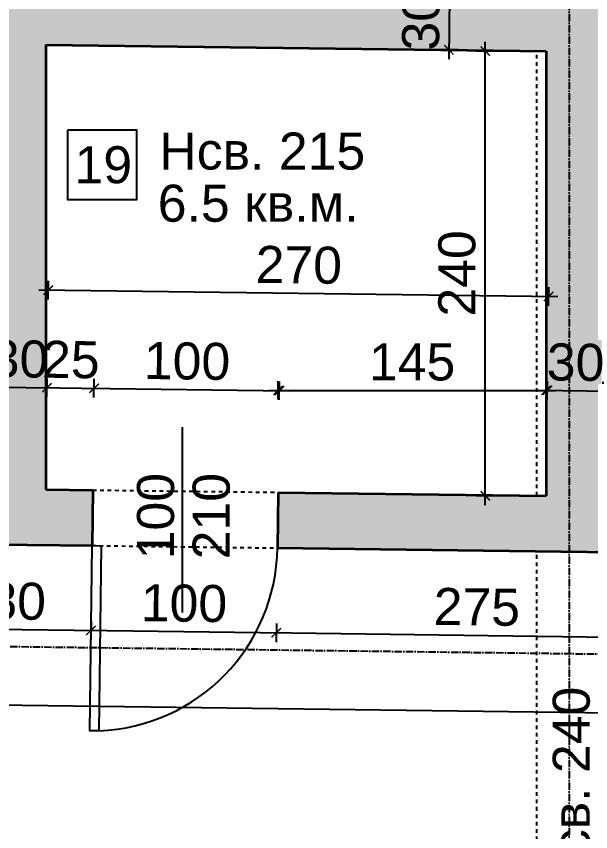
# Model space of a CAD drawing. Header units: inches. Extents: x -72385 to 39588, y -6525 to 66685.
# Drawn here: x -51083.2 to -50773.3, y 30026.8 to 30466.8 of the extents above; entities that cross this region are included whole.
import ezdxf

# ---------------------------------------------------------------- set-up
doc = ezdxf.new("R2010")
doc.units = ezdxf.units.IN
doc.header["$MEASUREMENT"] = 0
doc.linetypes.add('DashDot', pattern=[0.6, 0.4, -0.1, 0, -0.1])
doc.linetypes.add('Hidden', pattern=[0.4, 0.2, -0.2])
for name, color, linetype, lineweight in [('Врати', 251, 'Continuous', 25), ('Линия на разрез', 252, 'DashDot', 25), ('Надписи Hсв', 252, 'Continuous', 25), ('Надписи врати', 252, 'Continuous', 25), ('Надписи коти вътрешни', 252, 'Continuous', 25), ('Надписи номера на пом.', 252, 'Continuous', 25), ('Надписи площ', 252, 'Continuous', 25), ('Оси', 252, 'DashDot', 25), ('Пунктир', 253, 'Hidden', 25), ('Разрезни линии', 7, 'Continuous', 35), ('Щрих стени', 254, 'Continuous', 25)]:
    doc.layers.add(name, color=color, linetype=linetype, lineweight=lineweight)
doc.styles.add('Arial Regular', font='arial.ttf')
doc.styles.get("Standard").update_dxf_attribs({"font": 'arial.ttf'})
doc.dimstyles.new('Annotative', dxfattribs={"dimscale": 0, "dimtxt": 20, "dimasz": 5, "dimexe": 5, "dimexo": 5, "dimgap": 5, "dimtad": 1, "dimdec": 0, "dimzin": 0, "dimdsep": 46, "dimtxsty": 'Standard', "dimblk": 'ARCHTICK', "dimcen": 5, "dimdle": 5, "dimadec": 0, "dimazin": 0, "dimtfac": 1, "dimtdec": 0, "dimtofl": 0, "dimtmove": 0, "dimatfit": 3, "dimldrblk": 'ARCHTICK', "dimfxl": 5, "dimfxlon": 1, "dimtolj": 1, "dimtzin": 0, "dimarcsym": 1})

# ---------------------------------------------------------------- blocks, each defined once
blk = doc.blocks.new('_ArchTick')
at = {"color": 0, "linetype": 'ByBlock', "const_width": 0.15}
blk.add_lwpolyline([(-0.5, -0.5), (0.5, 0.5)], dxfattribs=at)
blk = doc.blocks.new('*D4056')
at = {"layer": 'Defpoints', "color": 0, "ltscale": 50, "transparency": 16777216}
for p in [(-51041.26, 30266.1), (-51067.34, 30211.5), (-51041.96, 30211.18)]:
    blk.add_point(p, dxfattribs=at)
at = {"layer": 'Надписи коти вътрешни', "color": 0, "lineweight": -2, "ltscale": 50, "transparency": 16777216}
for p, q in [((-51066.7, 30261.43), (-51066.57, 30271.43)), ((-51041.32, 30261.1), (-51041.19, 30271.1)), ((-51071.64, 30266.49), (-51036.26, 30266.04))]:
    blk.add_line(p, q, dxfattribs=at)
at = {"layer": 'Надписи коти вътрешни', "color": 0, "lineweight": -2, "ltscale": 50, "transparency": 16777216, "xscale": 5, "yscale": 5, "zscale": 5}
for p, rotation in [((-51066.64, 30266.43), 179.2706286525466), ((-51041.26, 30266.1), 359.2706286525466)]:
    blk.add_blockref('_ArchTick', p, dxfattribs=dict(at, rotation=rotation))
at = {"layer": 'Надписи коти вътрешни', "color": 0, "ltscale": 50, "transparency": 16777216, "insert": (-51053.75, 30281.47), "char_height": 20, "attachment_point": 5, "rotation": 359.2706}
blk.add_mtext('\\A1;25', dxfattribs=at)
blk = doc.blocks.new('*D41')
at = {"layer": 'Defpoints', "color": 0, "ltscale": 50, "transparency": 16777216}
for p in [(-50941.26, 30264.83), (-51041.96, 30211.18), (-50941.96, 30209.91)]:
    blk.add_point(p, dxfattribs=at)
at = {"layer": 'Надписи коти вътрешни', "color": 0, "lineweight": -2, "ltscale": 50, "transparency": 16777216}
for p, q in [((-51041.32, 30261.1), (-51041.19, 30271.1)), ((-50941.32, 30259.83), (-50941.19, 30269.83)), ((-51046.26, 30266.17), (-50936.26, 30264.77))]:
    blk.add_line(p, q, dxfattribs=at)
at = {"layer": 'Надписи коти вътрешни', "color": 0, "lineweight": -2, "ltscale": 50, "transparency": 16777216, "xscale": 5, "yscale": 5, "zscale": 5}
for p, rotation in [((-51041.26, 30266.1), 179.2706286525336), ((-50941.26, 30264.83), 359.2706286525336)]:
    blk.add_blockref('_ArchTick', p, dxfattribs=dict(at, rotation=rotation))
at = {"layer": 'Надписи коти вътрешни', "color": 0, "ltscale": 50, "transparency": 16777216, "insert": (-50991.06, 30280.68), "char_height": 20, "attachment_point": 5, "rotation": 359.2706}
blk.add_mtext('\\A1;100', dxfattribs=at)
blk = doc.blocks.new('*D4057')
at = {"layer": 'Defpoints', "color": 0, "ltscale": 50, "transparency": 16777216}
for p in [(-50797.34, 30264.95), (-50941.96, 30209.91), (-50797.34, 30208.06)]:
    blk.add_point(p, dxfattribs=at)
at = {"layer": 'Надписи коти вътрешни', "color": 0, "lineweight": -2, "ltscale": 50, "transparency": 16777216}
for p, q in [((-50941.96, 30259.95), (-50941.96, 30269.95)), ((-50797.34, 30259.95), (-50797.34, 30269.95)), ((-50946.96, 30264.95), (-50792.34, 30264.95))]:
    blk.add_line(p, q, dxfattribs=at)
at = {"layer": 'Надписи коти вътрешни', "color": 0, "lineweight": -2, "ltscale": 50, "transparency": 16777216, "xscale": 5, "yscale": 5, "zscale": 5, "rotation": 180}
blk.add_blockref('_ArchTick', (-50941.96, 30264.95), dxfattribs=at)
at = {"layer": 'Надписи коти вътрешни', "color": 0, "lineweight": -2, "ltscale": 50, "transparency": 16777216, "xscale": 5, "yscale": 5, "zscale": 5}
blk.add_blockref('_ArchTick', (-50797.34, 30264.95), dxfattribs=at)
at = {"layer": 'Надписи коти вътрешни', "color": 0, "ltscale": 50, "transparency": 16777216, "insert": (-50869.65, 30280.16), "char_height": 20, "attachment_point": 5}
blk.add_mtext('\\A1;145', dxfattribs=at)
blk = doc.blocks.new('*D4201')
at = {"layer": 'Defpoints', "color": 0, "ltscale": 50, "transparency": 16777216}
for p in [(-50795.97, 30315.65), (-51067.34, 30211.5), (-50797.34, 30208.06)]:
    blk.add_point(p, dxfattribs=at)
at = {"layer": 'Надписи коти вътрешни', "color": 0, "lineweight": -2, "ltscale": 50, "transparency": 16777216}
for p, q in [((-51066.03, 30314.08), (-51065.9, 30324.08)), ((-50796.03, 30310.65), (-50795.9, 30320.65)), ((-51070.97, 30319.15), (-50790.97, 30315.58))]:
    blk.add_line(p, q, dxfattribs=at)
at = {"layer": 'Надписи коти вътрешни', "color": 0, "lineweight": -2, "ltscale": 50, "transparency": 16777216, "xscale": 5, "yscale": 5, "zscale": 5}
for p, rotation in [((-51065.97, 30319.08), 179.2706286525378), ((-50795.97, 30315.65), 359.2706286525378)]:
    blk.add_blockref('_ArchTick', p, dxfattribs=dict(at, rotation=rotation))
at = {"layer": 'Надписи коти вътрешни', "color": 0, "ltscale": 50, "transparency": 16777216, "insert": (-50930.77, 30332.57), "char_height": 20, "attachment_point": 5, "rotation": 359.2706}
blk.add_mtext('\\A1;270', dxfattribs=at)
blk = doc.blocks.new('*D4202')
at = {"layer": 'Defpoints', "color": 0, "ltscale": 50, "transparency": 16777216}
for p in [(-50830.16, 30448.08), (-50797.34, 30448.08), (-50797.34, 30208.06)]:
    blk.add_point(p, dxfattribs=at)
at = {"layer": 'Надписи коти вътрешни', "color": 0, "lineweight": -2, "ltscale": 50, "transparency": 16777216}
for p, q in [((-50830.16, 30203.06), (-50830.16, 30453.08)), ((-50825.16, 30448.08), (-50835.16, 30448.08)), ((-50825.16, 30208.06), (-50835.16, 30208.06))]:
    blk.add_line(p, q, dxfattribs=at)
at = {"layer": 'Надписи коти вътрешни', "color": 0, "lineweight": -2, "ltscale": 50, "transparency": 16777216, "xscale": 5, "yscale": 5, "zscale": 5}
for p, rotation in [((-50830.16, 30448.08), 90), ((-50830.16, 30208.06), 270)]:
    blk.add_blockref('_ArchTick', p, dxfattribs=dict(at, rotation=rotation))
at = {"layer": 'Надписи коти вътрешни', "color": 0, "ltscale": 50, "transparency": 16777216, "insert": (-50845.37, 30328.07), "char_height": 20, "attachment_point": 5, "rotation": 90}
blk.add_mtext('\\A1;240', dxfattribs=at)
blk = doc.blocks.new('*D4054')
at = {"layer": 'Defpoints', "color": 0, "ltscale": 50, "transparency": 16777216}
for p in [(-51122.34, 30182.2), (-51042.34, 30181.18), (-51042.92, 30135.4)]:
    blk.add_point(p, dxfattribs=at)
at = {"layer": 'Надписи коти вътрешни', "color": 0, "lineweight": -2, "ltscale": 50, "transparency": 16777216}
for p, q in [((-51122.86, 30141.42), (-51122.98, 30131.42)), ((-51042.86, 30140.4), (-51042.98, 30130.4)), ((-51127.92, 30136.49), (-51037.92, 30135.34))]:
    blk.add_line(p, q, dxfattribs=at)
at = {"layer": 'Надписи коти вътрешни', "color": 0, "lineweight": -2, "ltscale": 50, "transparency": 16777216, "xscale": 5, "yscale": 5, "zscale": 5}
for p, rotation in [((-51122.92, 30136.42), 179.2706286525436), ((-51042.92, 30135.4), 359.2706286525436)]:
    blk.add_blockref('_ArchTick', p, dxfattribs=dict(at, rotation=rotation))
at = {"layer": 'Надписи коти вътрешни', "color": 0, "ltscale": 50, "transparency": 16777216, "insert": (-51082.73, 30151.12), "char_height": 20, "attachment_point": 5, "rotation": 359.2706}
blk.add_mtext('\\A1;80', dxfattribs=at)
blk = doc.blocks.new('*D4055')
at = {"layer": 'Defpoints', "color": 0, "ltscale": 50, "transparency": 16777216}
for p in [(-51042.34, 30181.18), (-50942.35, 30179.91), (-50942.93, 30134.13)]:
    blk.add_point(p, dxfattribs=at)
at = {"layer": 'Надписи коти вътрешни', "color": 0, "lineweight": -2, "ltscale": 50, "transparency": 16777216}
for p, q in [((-51042.86, 30140.4), (-51042.98, 30130.4)), ((-50942.86, 30139.13), (-50942.99, 30129.13)), ((-51047.92, 30135.47), (-50937.93, 30134.07))]:
    blk.add_line(p, q, dxfattribs=at)
at = {"layer": 'Надписи коти вътрешни', "color": 0, "lineweight": -2, "ltscale": 50, "transparency": 16777216, "xscale": 5, "yscale": 5, "zscale": 5}
for p, rotation in [((-51042.92, 30135.4), 179.2706286525299), ((-50942.93, 30134.13), 359.2706286525299)]:
    blk.add_blockref('_ArchTick', p, dxfattribs=dict(at, rotation=rotation))
at = {"layer": 'Надписи коти вътрешни', "color": 0, "ltscale": 50, "transparency": 16777216, "insert": (-50992.73, 30149.98), "char_height": 20, "attachment_point": 5, "rotation": 359.2706}
blk.add_mtext('\\A1;100', dxfattribs=at)
blk = doc.blocks.new('*D8116')
at = {"layer": 'Defpoints', "color": 0, "ltscale": 50, "transparency": 16777216}
for p in [(-50942.35, 30179.91), (-50667.34, 30176.41), (-50667.92, 30130.63)]:
    blk.add_point(p, dxfattribs=at)
at = {"layer": 'Надписи коти вътрешни', "color": 0, "lineweight": -2, "ltscale": 50, "transparency": 16777216}
for p, q in [((-50942.86, 30139.13), (-50942.99, 30129.13)), ((-50947.93, 30134.19), (-50662.92, 30130.57)), ((-50667.86, 30135.63), (-50667.98, 30125.63))]:
    blk.add_line(p, q, dxfattribs=at)
at = {"layer": 'Надписи коти вътрешни', "color": 0, "lineweight": -2, "ltscale": 50, "transparency": 16777216, "xscale": 5, "yscale": 5, "zscale": 5}
for p, rotation in [((-50942.93, 30134.13), 179.2706286525409), ((-50667.92, 30130.63), 359.2706286525409)]:
    blk.add_blockref('_ArchTick', p, dxfattribs=dict(at, rotation=rotation))
at = {"layer": 'Надписи коти вътрешни', "color": 0, "ltscale": 50, "transparency": 16777216, "insert": (-50834.7, 30147.97), "char_height": 20, "attachment_point": 5, "rotation": 359.2706}
blk.add_mtext('\\A1;275', dxfattribs=at)
blk = doc.blocks.new('*D4245')
at = {"layer": 'Defpoints', "color": 0, "ltscale": 50, "transparency": 16777216}
for p in [(-51367.34, 30185.32), (-47202.34, 30132.3), (-47203.44, 30045.66)]:
    blk.add_point(p, dxfattribs=at)
at = {"layer": 'Надписи коти вътрешни', "color": 0, "lineweight": -2, "ltscale": 50, "transparency": 16777216}
for p, q in [((-51368.38, 30103.68), (-51368.5, 30093.68)), ((-51373.44, 30098.74), (-47198.44, 30045.59)), ((-47203.38, 30050.66), (-47203.5, 30040.66))]:
    blk.add_line(p, q, dxfattribs=at)
at = {"layer": 'Надписи коти вътрешни', "color": 0, "lineweight": -2, "ltscale": 50, "transparency": 16777216, "xscale": 5, "yscale": 5, "zscale": 5}
for p, rotation in [((-51368.44, 30098.68), 179.2706286525389), ((-47203.44, 30045.66), 359.2706286525388)]:
    blk.add_blockref('_ArchTick', p, dxfattribs=dict(at, rotation=rotation))
at = {"layer": 'Надписи коти вътрешни', "color": 0, "ltscale": 50, "transparency": 16777216, "insert": (-49285.75, 30087.38), "char_height": 20, "attachment_point": 5, "rotation": 359.2706}
blk.add_mtext('\\A1;4165', dxfattribs=at)
blk = doc.blocks.new('*D7090')
at = {"layer": 'Defpoints', "color": 0, "ltscale": 10, "transparency": 16777216}
for p in [(-51066.64, 30266.43), (-51097.34, 30211.88), (-51067.34, 30211.5)]:
    blk.add_point(p, dxfattribs=at)
at = {"layer": 'Надписи коти вътрешни', "color": 0, "lineweight": -2, "ltscale": 10, "transparency": 16777216}
for p, q in [((-51096.7, 30261.81), (-51096.57, 30271.81)), ((-51066.7, 30261.43), (-51066.57, 30271.43)), ((-51101.64, 30266.87), (-51061.64, 30266.36))]:
    blk.add_line(p, q, dxfattribs=at)
at = {"layer": 'Надписи коти вътрешни', "color": 0, "lineweight": -2, "ltscale": 10, "transparency": 16777216, "xscale": 5, "yscale": 5, "zscale": 5}
for p, rotation in [((-51096.64, 30266.81), 179.2706286525325), ((-51066.64, 30266.43), 359.2706286525325)]:
    blk.add_blockref('_ArchTick', p, dxfattribs=dict(at, rotation=rotation))
at = {"layer": 'Надписи коти вътрешни', "color": 0, "ltscale": 10, "transparency": 16777216, "insert": (-51081.44, 30281.83), "char_height": 20, "attachment_point": 5, "rotation": 359.2706}
blk.add_mtext('\\A1;30', dxfattribs=at)
blk = doc.blocks.new('*D7094')
at = {"layer": 'Defpoints', "color": 0, "ltscale": 10, "transparency": 16777216}
for p in [(-50766.61, 30264.62), (-50797.34, 30208.06), (-50767.34, 30207.68)]:
    blk.add_point(p, dxfattribs=at)
at = {"layer": 'Надписи коти вътрешни', "color": 0, "lineweight": -2, "ltscale": 10, "transparency": 16777216}
for p, q in [((-50796.68, 30260), (-50796.55, 30270)), ((-50766.68, 30259.62), (-50766.55, 30269.62)), ((-50801.61, 30265.07), (-50761.61, 30264.56))]:
    blk.add_line(p, q, dxfattribs=at)
at = {"layer": 'Надписи коти вътрешни', "color": 0, "lineweight": -2, "ltscale": 10, "transparency": 16777216, "xscale": 5, "yscale": 5, "zscale": 5}
for p, rotation in [((-50796.61, 30265), 179.2706286525532), ((-50766.61, 30264.62), 359.2706286525532)]:
    blk.add_blockref('_ArchTick', p, dxfattribs=dict(at, rotation=rotation))
at = {"layer": 'Надписи коти вътрешни', "color": 0, "ltscale": 10, "transparency": 16777216, "insert": (-50781.42, 30280.03), "char_height": 20, "attachment_point": 5, "rotation": 359.2706}
blk.add_mtext('\\A1;30', dxfattribs=at)
blk = doc.blocks.new('*D7099')
at = {"layer": 'Defpoints', "color": 0, "ltscale": 10, "transparency": 16777216}
for p in [(-50817.34, 30478.34), (-50849.78, 30448.75), (-50817.72, 30448.34)]:
    blk.add_point(p, dxfattribs=at)
at = {"layer": 'Надписи коти вътрешни', "color": 0, "lineweight": -2, "ltscale": 10, "transparency": 16777216}
for p, q in [((-50849.34, 30483.75), (-50849.85, 30443.75)), ((-50844.4, 30478.69), (-50854.4, 30478.81)), ((-50844.78, 30448.69), (-50854.78, 30448.82))]:
    blk.add_line(p, q, dxfattribs=at)
at = {"layer": 'Надписи коти вътрешни', "color": 0, "lineweight": -2, "ltscale": 10, "transparency": 16777216, "xscale": 5, "yscale": 5, "zscale": 5}
for p, rotation in [((-50849.4, 30478.75), 89.27062865253532), ((-50849.78, 30448.75), 269.2706286525353)]:
    blk.add_blockref('_ArchTick', p, dxfattribs=dict(at, rotation=rotation))
at = {"layer": 'Надписи коти вътрешни', "color": 0, "ltscale": 10, "transparency": 16777216, "insert": (-50864.81, 30463.94), "char_height": 20, "attachment_point": 5, "rotation": 89.2706}
blk.add_mtext('\\A1;30', dxfattribs=at)

msp = doc.modelspace()

# ---------------------------------------------------------------- hatches: boundary and pattern name
at = {"layer": 'Щрих стени', "ltscale": 10}
h = msp.add_hatch(color=256, dxfattribs=at)
h.dxf.hatch_style = 1
h.paths.add_polyline_path([(-50167.34, 31065.12), (-50134.82, 31064.7), (-50134.38, 31099.7), (-50234.39, 31100.97), (-50234.84, 31065.98), (-50202.34, 31065.56), (-50202.34, 31035.56), (-50197.34, 31035.5), (-50197.34, 30530.45), (-50232.34, 30530.9), (-50232.34, 30470.89), (-50752.34, 30477.51), (-50752.34, 30537.52), (-50817.34, 30538.35), (-50817.34, 30478.34), (-51347.34, 30485.09), (-51347.34, 30540.09), (-51367.34, 30540.35), (-51367.34, 30552.85), (-51397.34, 30552.85), (-51397.34, 30540.73), (-51402.34, 30540.79), (-51402.34, 30513.29), (-51416.96, 30513.48), (-51417.34, 30483.48), (-51397.34, 30483.23), (-51397.34, 30175.7), (-51367.34, 30175.7), (-51367.34, 30185.32), (-51222.34, 30183.47), (-51221.96, 30213.47), (-51367.34, 30215.32), (-51367.34, 30455.34), (-51097.34, 30451.9), (-51097.34, 30211.88), (-51121.96, 30212.2), (-51122.34, 30182.2), (-51042.34, 30181.18), (-51041.96, 30211.18), (-51067.34, 30211.5), (-51067.34, 30451.52), (-50797.34, 30448.08), (-50797.34, 30208.06), (-50941.96, 30209.91), (-50942.34, 30179.91), (-50667.34, 30176.41), (-50666.96, 30206.4), (-50767.34, 30207.68), (-50767.34, 30447.7), (-50497.34, 30444.26), (-50497.34, 30359.26), (-50467.34, 30359.26), (-50467.34, 30431.38), (-50197.34, 30427.94), (-50197.34, 30212.93), (-50467.34, 30216.36), (-50467.34, 30289.25), (-50497.34, 30289.25), (-50497.34, 30204.25), (-50566.96, 30205.13), (-50567.34, 30175.13), (-47202.34, 30132.3), (-47202.34, 30057.29), (-47139.84, 30057.29), (-47139.84, 30131.5), (-46899.84, 30128.44), (-46899.46, 30158.44), (-46924.84, 30158.77), (-46924.84, 30229.15), (-46954.84, 30229.15), (-46954.84, 30159.15), (-47139.84, 30161.5), (-47139.84, 30232.3), (-47202.34, 30232.3), (-47202.34, 30162.3), (-49017.34, 30185.4), (-49017.34, 30225.79), (-49047.34, 30225.79), (-49047.34, 30185.79), (-50167.34, 30200.04)])
h.paths.add_polyline_path([(-50434.38, 31103.52), (-50534.39, 31104.79), (-50534.84, 31069.79), (-50434.82, 31068.52)])
h.paths.add_polyline_path([(-50734.38, 31107.34), (-50834.39, 31108.61), (-50834.84, 31073.61), (-50802.34, 31073.2), (-50802.34, 31043.2), (-50767.34, 31042.75), (-50767.34, 31072.75), (-50734.82, 31072.34)])
h.paths.add_polyline_path([(-51034.38, 31111.16), (-51134.39, 31112.43), (-51134.84, 31077.43), (-51034.82, 31076.16)])

# ---------------------------------------------------------------- linework, layer by layer
at = {"layer": 'Врати', "ltscale": 50}
msp.add_lwpolyline([(-51042.34, 30181.18), (-51037.34, 30181.12), (-51038.61, 30081.13), (-51043.61, 30081.19)], close=True, dxfattribs=at)
msp.add_arc((-51042.34, 30181.18), 100, 272.1366, 359.2706, dxfattribs=at)
at = {"layer": 'Линия на разрез', "ltscale": 10}
msp.add_lwpolyline([(-52477.21, 30144.44), (-41314.83, 30002.34), (-41314.83, 29502.3), (-40057.72, 29486.3), (-40057.09, 29536.29)], dxfattribs=at)
at = {"layer": 'Надписи врати', "ltscale": 50}
msp.add_line((-50993.57, 30145.1), (-50993.57, 30245.1), dxfattribs=at)
at = {"layer": 'Надписи номера на пом.', "ltscale": 50}
msp.add_lwpolyline([(-51055.65, 30405.43), (-51055.65, 30367.93), (-51018.15, 30367.93), (-51018.15, 30405.43)], close=True, dxfattribs=at)
at = {"layer": 'Оси', "ltscale": 10}
msp.add_line((-50784.84, 31590.52), (-50784.84, 28790.29), dxfattribs=at)
at = {"layer": 'Пунктир', "ltscale": 10}
for p, q in [((-50802.34, 30208.13), (-50802.34, 30448.15)), ((-51041.96, 30211.18), (-50941.96, 30209.91)), ((-51042.34, 30181.18), (-50942.35, 30179.91)), ((-50802.34, 29938.11), (-50802.34, 30178.13))]:
    msp.add_line(p, q, dxfattribs=at)
at = {"layer": 'Разрезни линии', "ltscale": 50}
for p, q in [((-51067.34, 30451.52), (-51067.34, 30211.5)), ((-51067.34, 30451.52), (-50797.34, 30448.08)), ((-50797.34, 30448.08), (-50797.34, 30208.06)), ((-51067.34, 30211.5), (-51041.96, 30211.18)), ((-51041.96, 30211.18), (-51042.34, 30181.18)), ((-50941.96, 30209.91), (-50942.34, 30179.91)), ((-50941.96, 30209.91), (-50797.34, 30208.06)), ((-51122.34, 30182.2), (-51042.34, 30181.18)), ((-50942.34, 30179.91), (-50667.34, 30176.41))]:
    msp.add_line(p, q, dxfattribs=at)

# ---------------------------------------------------------------- texts
at = {"layer": 'Надписи Hсв', "ltscale": 100, "insert": (-51006.04, 30404.11), "char_height": 20, "width": 180.4891, "attachment_point": 1, "style": 'Arial Regular'}
msp.add_mtext('Hсв. 215', dxfattribs=at)
at = {"layer": 'Надписи Hсв', "ltscale": 100, "insert": (-50793.78, 29993.91), "char_height": 20, "width": 180.4891, "attachment_point": 1, "rotation": 90, "style": 'Arial Regular'}
msp.add_mtext('Hсв. 240', dxfattribs=at)
at = {"layer": 'Надписи врати', "ltscale": 100, "char_height": 20, "width": 180.4891, "attachment_point": 1, "rotation": 90, "style": 'Arial Regular'}
for s, insert in [('100', (-51018.08, 30173.76)), ('210', (-50988.08, 30173.76))]:
    msp.add_mtext(s, dxfattribs=dict(at, insert=insert))
at = {"layer": 'Надписи номера на пом.', "ltscale": 100, "insert": (-51126.5, 30396.74), "char_height": 20, "width": 180.4891, "attachment_point": 1, "style": 'Arial Regular'}
msp.add_mtext('\\pxqc;19', dxfattribs=at)
at = {"layer": 'Надписи площ', "ltscale": 100, "insert": (-51006.88, 30375.97), "char_height": 20, "width": 180.4891, "attachment_point": 1, "style": 'Arial Regular'}
msp.add_mtext('6.5 кв.м.', dxfattribs=at)

# ---------------------------------------------------------------- dimensions: what is measured, and where the dimension line sits
at = {"layer": 'Надписи коти вътрешни', "ltscale": 10}
for base, p1, p2, angle, picture, middle in [((-50849.78, 30448.75), (-50817.34, 30478.34), (-50817.72, 30448.34), 269.2706, '*D7099', (-50849.59, 30463.75)), ((-51066.64, 30266.43), (-51097.34, 30211.88), (-51067.34, 30211.5), 359.2706, '*D7090', (-51081.64, 30266.62)), ((-50766.61, 30264.62), (-50797.34, 30208.06), (-50767.34, 30207.68), 359.2706, '*D7094', (-50781.61, 30264.81))]:
    dim = msp.add_linear_dim(base=base, p1=p1, p2=p2, angle=angle, dimstyle='Annotative', override={"dimscale": 0, "dimtix": 0, "dimtofl": 0, "dimtmove": 0, "dimatfit": 3}, dxfattribs=at)
    dim.commit()
    dim.dimension.update_dxf_attribs({"geometry": picture, "text_midpoint": middle, "dimtype": 129})
at = {"layer": 'Надписи коти вътрешни', "ltscale": 50}
dim = msp.add_linear_dim(base=(-50830.16, 30448.08), p1=(-50797.34, 30208.06), p2=(-50797.34, 30448.08), angle=90, dimstyle='Annotative', override={"dimscale": 0, "dimtix": 0, "dimtofl": 0, "dimtmove": 0, "dimatfit": 3}, dxfattribs=at)
dim.commit()
dim.dimension.update_dxf_attribs({"geometry": '*D4202', "text_midpoint": (-50845.37, 30328.07)})
for p1, p2, distance, picture, middle in [((-51067.34, 30211.5), (-50797.34, 30208.06), 107.59, '*D4201', (-50930.77, 30332.57)), ((-51041.96, 30211.18), (-50941.96, 30209.91), 54.93, '*D41', (-50991.06, 30280.68)), ((-51367.34, 30185.32), (-47202.34, 30132.3), -86.65, '*D4245', (-49285.75, 30087.38)), ((-51122.34, 30182.2), (-51042.34, 30181.18), -45.78, '*D4054', (-51082.73, 30151.12)), ((-51042.34, 30181.18), (-50942.35, 30179.91), -45.78, '*D4055', (-50992.73, 30149.98))]:
    dim = msp.add_aligned_dim(p1=p1, p2=p2, distance=distance, dimstyle='Annotative', override={"dimscale": 0, "dimtix": 0, "dimtofl": 0, "dimtmove": 0, "dimatfit": 3}, dxfattribs=at)
    dim.commit()
    dim.dimension.update_dxf_attribs({"geometry": picture, "text_midpoint": middle})
for base, p1, p2, picture, middle in [((-51041.26, 30266.1), (-51067.34, 30211.5), (-51041.96, 30211.18), '*D4056', (-51053.95, 30266.26)), ((-50667.92, 30130.63), (-50942.35, 30179.91), (-50667.34, 30176.41), '*D8116', (-50834.9, 30132.75))]:
    dim = msp.add_linear_dim(base=base, p1=p1, p2=p2, angle=359.2706, dimstyle='Annotative', override={"dimscale": 0, "dimtix": 0, "dimtofl": 0, "dimtmove": 0, "dimatfit": 3}, dxfattribs=at)
    dim.commit()
    dim.dimension.update_dxf_attribs({"geometry": picture, "text_midpoint": middle, "dimtype": 129})
dim = msp.add_linear_dim(base=(-50797.34, 30264.95), p1=(-50941.96, 30209.91), p2=(-50797.34, 30208.06), dimstyle='Annotative', override={"dimscale": 0, "dimtix": 0, "dimtofl": 0, "dimtmove": 0, "dimatfit": 3}, dxfattribs=at)
dim.commit()
dim.dimension.update_dxf_attribs({"geometry": '*D4057', "text_midpoint": (-50869.65, 30280.16)})

doc.saveas('drawing.dxf')
